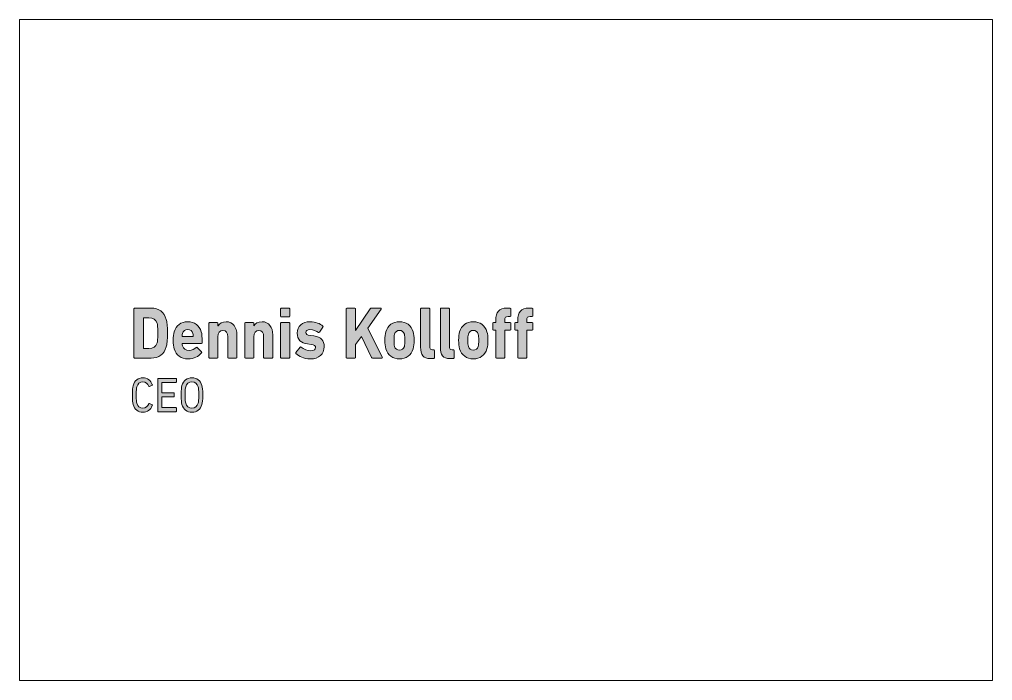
# Model space of a CAD drawing. Header units: millimetres. Extents: x 104.4 to 195.5, y 220.9 to 282.8.
import ezdxf

# ---------------------------------------------------------------- set-up
doc = ezdxf.new("R2010")
doc.units = ezdxf.units.MM
doc.header["$MEASUREMENT"] = 0
doc.layers.add('Ebene 1', color=7, linetype='Continuous', lineweight=0)

# ---------------------------------------------------------------- blocks, each defined once
blk = doc.blocks.new('Block_2')
at = {"layer": 'Ebene 1', "true_color": 0x1d1d1b, "transparency": 33554687}
h = blk.add_hatch(color=250, dxfattribs=at)
h.dxf.hatch_style = 2
edge = h.paths.add_edge_path()
edge.add_spline(control_points=[(116.04, 252.027), (116.04, 252.027), (116.508, 252.027), (116.508, 252.027), (116.921, 252.027), (117.169, 252.164), (117.273, 252.543), (117.315, 252.68), (117.339, 252.859), (117.339, 253.464), (117.339, 254.069), (117.315, 254.247), (117.273, 254.385), (117.169, 254.763), (116.921, 254.9), (116.508, 254.9), (116.508, 254.9), (116.04, 254.9), (116.04, 254.9), (116.016, 254.9), (116.004, 254.887), (116.004, 254.859), (116.004, 254.859), (116.004, 252.068), (116.004, 252.068), (116.004, 252.041), (116.016, 252.027), (116.04, 252.027)], knot_values=[0, 0, 0, 0, 1, 1, 1, 2, 2, 2, 3, 3, 3, 4, 4, 4, 5, 5, 5, 6, 6, 6, 7, 7, 7, 8, 8, 8, 9, 9, 9, 9], degree=3, periodic=0)
edge = h.paths.add_edge_path()
edge.add_spline(control_points=[(115.111, 255.732), (115.111, 255.773), (115.135, 255.801), (115.172, 255.801), (115.172, 255.801), (116.708, 255.801), (116.708, 255.801), (117.431, 255.801), (117.935, 255.45), (118.135, 254.749), (118.208, 254.488), (118.244, 254.227), (118.244, 253.464), (118.244, 252.701), (118.208, 252.439), (118.135, 252.178), (117.935, 251.477), (117.431, 251.126), (116.708, 251.126), (116.708, 251.126), (115.172, 251.126), (115.172, 251.126), (115.135, 251.126), (115.111, 251.154), (115.111, 251.195), (115.111, 251.195), (115.111, 255.732), (115.111, 255.732)], knot_values=[0, 0, 0, 0, 1, 1, 1, 2, 2, 2, 3, 3, 3, 4, 4, 4, 5, 5, 5, 6, 6, 6, 7, 7, 7, 8, 8, 8, 9, 9, 9, 9], degree=3, periodic=0)
h = blk.add_hatch(color=250, dxfattribs=at)
h.dxf.hatch_style = 2
edge = h.paths.add_edge_path()
edge.add_spline(control_points=[(128.899, 251.126), (128.863, 251.126), (128.838, 251.154), (128.838, 251.195), (128.838, 251.195), (128.838, 254.385), (128.838, 254.385), (128.838, 254.426), (128.863, 254.454), (128.899, 254.454), (128.899, 254.454), (129.628, 254.454), (129.628, 254.454), (129.664, 254.454), (129.688, 254.426), (129.688, 254.385), (129.688, 254.385), (129.688, 251.195), (129.688, 251.195), (129.688, 251.154), (129.664, 251.126), (129.628, 251.126), (129.628, 251.126), (128.899, 251.126), (128.899, 251.126)], knot_values=[0, 0, 0, 0, 1, 1, 1, 2, 2, 2, 3, 3, 3, 4, 4, 4, 5, 5, 5, 6, 6, 6, 7, 7, 7, 8, 8, 8, 8], degree=3, periodic=0)
edge = h.paths.add_edge_path()
edge.add_spline(control_points=[(128.899, 254.983), (128.863, 254.983), (128.838, 255.01), (128.838, 255.051), (128.838, 255.051), (128.838, 255.732), (128.838, 255.732), (128.838, 255.773), (128.863, 255.801), (128.899, 255.801), (128.899, 255.801), (129.628, 255.801), (129.628, 255.801), (129.664, 255.801), (129.688, 255.773), (129.688, 255.732), (129.688, 255.732), (129.688, 255.051), (129.688, 255.051), (129.688, 255.01), (129.664, 254.983), (129.628, 254.983), (129.628, 254.983), (128.899, 254.983), (128.899, 254.983)], knot_values=[0, 0, 0, 0, 1, 1, 1, 2, 2, 2, 3, 3, 3, 4, 4, 4, 5, 5, 5, 6, 6, 6, 7, 7, 7, 8, 8, 8, 8], degree=3, periodic=0)
h = blk.add_hatch(color=250, dxfattribs=at)
h.dxf.hatch_style = 2
edge = h.paths.add_edge_path()
edge.add_spline(control_points=[(134.964, 255.732), (134.964, 255.773), (134.988, 255.801), (135.025, 255.801), (135.025, 255.801), (135.796, 255.801), (135.796, 255.801), (135.833, 255.801), (135.857, 255.773), (135.857, 255.732), (135.857, 255.732), (135.857, 253.711), (135.857, 253.711), (135.857, 253.711), (137.229, 255.739), (137.229, 255.739), (137.259, 255.787), (137.284, 255.801), (137.332, 255.801), (137.332, 255.801), (138.213, 255.801), (138.213, 255.801), (138.249, 255.801), (138.267, 255.753), (138.237, 255.711), (138.237, 255.711), (136.986, 253.938), (136.986, 253.938), (136.986, 253.938), (138.352, 251.209), (138.352, 251.209), (138.377, 251.161), (138.358, 251.126), (138.316, 251.126), (138.316, 251.126), (137.423, 251.126), (137.423, 251.126), (137.375, 251.126), (137.357, 251.14), (137.332, 251.188), (137.332, 251.188), (136.397, 253.154), (136.397, 253.154), (136.397, 253.154), (135.857, 252.384), (135.857, 252.384), (135.857, 252.384), (135.857, 251.195), (135.857, 251.195), (135.857, 251.154), (135.833, 251.126), (135.796, 251.126), (135.796, 251.126), (135.025, 251.126), (135.025, 251.126), (134.988, 251.126), (134.964, 251.154), (134.964, 251.195), (134.964, 251.195), (134.964, 255.732), (134.964, 255.732)], knot_values=[0, 0, 0, 0, 1, 1, 1, 2, 2, 2, 3, 3, 3, 4, 4, 4, 5, 5, 5, 6, 6, 6, 7, 7, 7, 8, 8, 8, 9, 9, 9, 10, 10, 10, 11, 11, 11, 12, 12, 12, 13, 13, 13, 14, 14, 14, 15, 15, 15, 16, 16, 16, 17, 17, 17, 18, 18, 18, 19, 19, 19, 20, 20, 20, 20], degree=3, periodic=0)
h = blk.add_hatch(color=250, dxfattribs=at)
h.dxf.hatch_style = 2
edge = h.paths.add_edge_path()
edge.add_spline(control_points=[(120.63, 253.141), (120.654, 253.141), (120.667, 253.154), (120.667, 253.182), (120.667, 253.285), (120.654, 253.361), (120.636, 253.429), (120.569, 253.656), (120.387, 253.794), (120.144, 253.794), (119.901, 253.794), (119.719, 253.656), (119.652, 253.429), (119.634, 253.361), (119.622, 253.285), (119.622, 253.182), (119.622, 253.154), (119.634, 253.141), (119.659, 253.141), (119.659, 253.141), (120.63, 253.141), (120.63, 253.141)], knot_values=[0, 0, 0, 0, 1, 1, 1, 2, 2, 2, 3, 3, 3, 4, 4, 4, 5, 5, 5, 6, 6, 6, 7, 7, 7, 7], degree=3, periodic=0)
edge = h.paths.add_edge_path()
edge.add_spline(control_points=[(118.881, 251.999), (118.821, 252.206), (118.778, 252.446), (118.778, 252.79), (118.778, 253.141), (118.814, 253.381), (118.875, 253.587), (119.045, 254.185), (119.513, 254.529), (120.138, 254.529), (120.788, 254.529), (121.237, 254.178), (121.407, 253.594), (121.468, 253.374), (121.504, 253.134), (121.504, 252.57), (121.504, 252.529), (121.48, 252.501), (121.438, 252.501), (121.438, 252.501), (119.659, 252.501), (119.659, 252.501), (119.634, 252.501), (119.622, 252.487), (119.622, 252.46), (119.628, 252.391), (119.64, 252.329), (119.659, 252.274), (119.737, 251.986), (119.962, 251.834), (120.266, 251.834), (120.557, 251.834), (120.77, 251.951), (120.94, 252.13), (120.97, 252.158), (121, 252.164), (121.025, 252.13), (121.025, 252.13), (121.425, 251.704), (121.425, 251.704), (121.456, 251.676), (121.456, 251.635), (121.432, 251.608), (121.152, 251.271), (120.721, 251.051), (120.181, 251.051), (119.513, 251.051), (119.051, 251.401), (118.881, 251.999)], knot_values=[0, 0, 0, 0, 1, 1, 1, 2, 2, 2, 3, 3, 3, 4, 4, 4, 5, 5, 5, 6, 6, 6, 7, 7, 7, 8, 8, 8, 9, 9, 9, 10, 10, 10, 11, 11, 11, 12, 12, 12, 13, 13, 13, 14, 14, 14, 15, 15, 15, 16, 16, 16, 16], degree=3, periodic=0)
h = blk.add_hatch(color=250, dxfattribs=at)
h.dxf.hatch_style = 2
edge = h.paths.add_edge_path()
edge.add_spline(control_points=[(123.951, 251.126), (123.915, 251.126), (123.89, 251.154), (123.89, 251.195), (123.89, 251.195), (123.89, 253.106), (123.89, 253.106), (123.89, 253.47), (123.739, 253.711), (123.435, 253.711), (123.144, 253.711), (122.974, 253.47), (122.974, 253.106), (122.974, 253.106), (122.974, 251.195), (122.974, 251.195), (122.974, 251.154), (122.949, 251.126), (122.913, 251.126), (122.913, 251.126), (122.184, 251.126), (122.184, 251.126), (122.148, 251.126), (122.123, 251.154), (122.123, 251.195), (122.123, 251.195), (122.123, 254.385), (122.123, 254.385), (122.123, 254.426), (122.148, 254.454), (122.184, 254.454), (122.184, 254.454), (122.913, 254.454), (122.913, 254.454), (122.949, 254.454), (122.974, 254.426), (122.974, 254.385), (122.974, 254.385), (122.974, 254.151), (122.974, 254.151), (122.974, 254.151), (122.98, 254.151), (122.98, 254.151), (123.113, 254.357), (123.362, 254.529), (123.739, 254.529), (124.388, 254.529), (124.74, 254.02), (124.74, 253.292), (124.74, 253.292), (124.74, 251.195), (124.74, 251.195), (124.74, 251.154), (124.716, 251.126), (124.68, 251.126), (124.68, 251.126), (123.951, 251.126), (123.951, 251.126)], knot_values=[0, 0, 0, 0, 1, 1, 1, 2, 2, 2, 3, 3, 3, 4, 4, 4, 5, 5, 5, 6, 6, 6, 7, 7, 7, 8, 8, 8, 9, 9, 9, 10, 10, 10, 11, 11, 11, 12, 12, 12, 13, 13, 13, 14, 14, 14, 15, 15, 15, 16, 16, 16, 17, 17, 17, 18, 18, 18, 19, 19, 19, 19], degree=3, periodic=0)
h = blk.add_hatch(color=250, dxfattribs=at)
h.dxf.hatch_style = 2
edge = h.paths.add_edge_path()
edge.add_spline(control_points=[(127.309, 251.126), (127.272, 251.126), (127.248, 251.154), (127.248, 251.195), (127.248, 251.195), (127.248, 253.106), (127.248, 253.106), (127.248, 253.47), (127.096, 253.711), (126.792, 253.711), (126.501, 253.711), (126.331, 253.47), (126.331, 253.106), (126.331, 253.106), (126.331, 251.195), (126.331, 251.195), (126.331, 251.154), (126.307, 251.126), (126.27, 251.126), (126.27, 251.126), (125.542, 251.126), (125.542, 251.126), (125.505, 251.126), (125.481, 251.154), (125.481, 251.195), (125.481, 251.195), (125.481, 254.385), (125.481, 254.385), (125.481, 254.426), (125.505, 254.454), (125.542, 254.454), (125.542, 254.454), (126.27, 254.454), (126.27, 254.454), (126.307, 254.454), (126.331, 254.426), (126.331, 254.385), (126.331, 254.385), (126.331, 254.151), (126.331, 254.151), (126.331, 254.151), (126.337, 254.151), (126.337, 254.151), (126.47, 254.357), (126.72, 254.529), (127.096, 254.529), (127.746, 254.529), (128.098, 254.02), (128.098, 253.292), (128.098, 253.292), (128.098, 251.195), (128.098, 251.195), (128.098, 251.154), (128.073, 251.126), (128.037, 251.126), (128.037, 251.126), (127.309, 251.126), (127.309, 251.126)], knot_values=[0, 0, 0, 0, 1, 1, 1, 2, 2, 2, 3, 3, 3, 4, 4, 4, 5, 5, 5, 6, 6, 6, 7, 7, 7, 8, 8, 8, 9, 9, 9, 10, 10, 10, 11, 11, 11, 12, 12, 12, 13, 13, 13, 14, 14, 14, 15, 15, 15, 16, 16, 16, 17, 17, 17, 18, 18, 18, 19, 19, 19, 19], degree=3, periodic=0)
h = blk.add_hatch(color=250, dxfattribs=at)
h.dxf.hatch_style = 2
edge = h.paths.add_edge_path()
edge.add_spline(control_points=[(130.271, 251.566), (130.247, 251.594), (130.247, 251.635), (130.271, 251.663), (130.271, 251.663), (130.666, 252.164), (130.666, 252.164), (130.69, 252.192), (130.721, 252.192), (130.751, 252.164), (131.012, 251.938), (131.346, 251.8), (131.65, 251.8), (131.959, 251.8), (132.105, 251.931), (132.105, 252.116), (132.105, 252.274), (132.026, 252.371), (131.686, 252.405), (131.686, 252.405), (131.358, 252.446), (131.358, 252.446), (130.739, 252.515), (130.399, 252.866), (130.399, 253.464), (130.399, 254.117), (130.842, 254.529), (131.607, 254.529), (132.105, 254.529), (132.524, 254.35), (132.797, 254.117), (132.821, 254.089), (132.827, 254.048), (132.803, 254.014), (132.803, 254.014), (132.463, 253.539), (132.463, 253.539), (132.439, 253.505), (132.408, 253.505), (132.378, 253.525), (132.178, 253.67), (131.886, 253.794), (131.583, 253.794), (131.334, 253.794), (131.212, 253.684), (131.212, 253.519), (131.212, 253.367), (131.285, 253.278), (131.619, 253.244), (131.619, 253.244), (131.941, 253.202), (131.941, 253.202), (132.633, 253.127), (132.919, 252.749), (132.919, 252.192), (132.912, 251.511), (132.445, 251.051), (131.607, 251.051), (130.994, 251.051), (130.551, 251.291), (130.271, 251.566)], knot_values=[0, 0, 0, 0, 1, 1, 1, 2, 2, 2, 3, 3, 3, 4, 4, 4, 5, 5, 5, 6, 6, 6, 7, 7, 7, 8, 8, 8, 9, 9, 9, 10, 10, 10, 11, 11, 11, 12, 12, 12, 13, 13, 13, 14, 14, 14, 15, 15, 15, 16, 16, 16, 17, 17, 17, 18, 18, 18, 19, 19, 19, 20, 20, 20, 20], degree=3, periodic=0)
at = {"layer": 'Ebene 1'}
for points, knots in [([(115.111, 255.732), (115.111, 255.773), (115.135, 255.801), (115.172, 255.801), (115.172, 255.801), (116.708, 255.801), (116.708, 255.801), (117.431, 255.801), (117.935, 255.45), (118.135, 254.749), (118.208, 254.488), (118.244, 254.227), (118.244, 253.464), (118.244, 252.701), (118.208, 252.439), (118.135, 252.178), (117.935, 251.477), (117.431, 251.126), (116.708, 251.126), (116.708, 251.126), (115.172, 251.126), (115.172, 251.126), (115.135, 251.126), (115.111, 251.154), (115.111, 251.195), (115.111, 251.195), (115.111, 255.732), (115.111, 255.732)], [0, 0, 0, 0, 1, 1, 1, 2, 2, 2, 3, 3, 3, 4, 4, 4, 5, 5, 5, 6, 6, 6, 7, 7, 7, 8, 8, 8, 9, 9, 9, 9]), ([(128.899, 254.983), (128.863, 254.983), (128.838, 255.01), (128.838, 255.051), (128.838, 255.051), (128.838, 255.732), (128.838, 255.732), (128.838, 255.773), (128.863, 255.801), (128.899, 255.801), (128.899, 255.801), (129.628, 255.801), (129.628, 255.801), (129.664, 255.801), (129.688, 255.773), (129.688, 255.732), (129.688, 255.732), (129.688, 255.051), (129.688, 255.051), (129.688, 255.01), (129.664, 254.983), (129.628, 254.983), (129.628, 254.983), (128.899, 254.983), (128.899, 254.983)], [0, 0, 0, 0, 1, 1, 1, 2, 2, 2, 3, 3, 3, 4, 4, 4, 5, 5, 5, 6, 6, 6, 7, 7, 7, 8, 8, 8, 8]), ([(134.964, 255.732), (134.964, 255.773), (134.988, 255.801), (135.025, 255.801), (135.025, 255.801), (135.796, 255.801), (135.796, 255.801), (135.833, 255.801), (135.857, 255.773), (135.857, 255.732), (135.857, 255.732), (135.857, 253.711), (135.857, 253.711), (135.857, 253.711), (137.229, 255.739), (137.229, 255.739), (137.259, 255.787), (137.284, 255.801), (137.332, 255.801), (137.332, 255.801), (138.213, 255.801), (138.213, 255.801), (138.249, 255.801), (138.267, 255.753), (138.237, 255.711), (138.237, 255.711), (136.986, 253.938), (136.986, 253.938), (136.986, 253.938), (138.352, 251.209), (138.352, 251.209), (138.377, 251.161), (138.358, 251.126), (138.316, 251.126), (138.316, 251.126), (137.423, 251.126), (137.423, 251.126), (137.375, 251.126), (137.357, 251.14), (137.332, 251.188), (137.332, 251.188), (136.397, 253.154), (136.397, 253.154), (136.397, 253.154), (135.857, 252.384), (135.857, 252.384), (135.857, 252.384), (135.857, 251.195), (135.857, 251.195), (135.857, 251.154), (135.833, 251.126), (135.796, 251.126), (135.796, 251.126), (135.025, 251.126), (135.025, 251.126), (134.988, 251.126), (134.964, 251.154), (134.964, 251.195), (134.964, 251.195), (134.964, 255.732), (134.964, 255.732)], [0, 0, 0, 0, 1, 1, 1, 2, 2, 2, 3, 3, 3, 4, 4, 4, 5, 5, 5, 6, 6, 6, 7, 7, 7, 8, 8, 8, 9, 9, 9, 10, 10, 10, 11, 11, 11, 12, 12, 12, 13, 13, 13, 14, 14, 14, 15, 15, 15, 16, 16, 16, 17, 17, 17, 18, 18, 18, 19, 19, 19, 20, 20, 20, 20]), ([(116.04, 252.027), (116.04, 252.027), (116.508, 252.027), (116.508, 252.027), (116.921, 252.027), (117.169, 252.164), (117.273, 252.543), (117.315, 252.68), (117.339, 252.859), (117.339, 253.464), (117.339, 254.069), (117.315, 254.247), (117.273, 254.385), (117.169, 254.763), (116.921, 254.9), (116.508, 254.9), (116.508, 254.9), (116.04, 254.9), (116.04, 254.9), (116.016, 254.9), (116.004, 254.887), (116.004, 254.859), (116.004, 254.859), (116.004, 252.068), (116.004, 252.068), (116.004, 252.041), (116.016, 252.027), (116.04, 252.027)], [0, 0, 0, 0, 1, 1, 1, 2, 2, 2, 3, 3, 3, 4, 4, 4, 5, 5, 5, 6, 6, 6, 7, 7, 7, 8, 8, 8, 9, 9, 9, 9]), ([(118.881, 251.999), (118.821, 252.206), (118.778, 252.446), (118.778, 252.79), (118.778, 253.141), (118.814, 253.381), (118.875, 253.587), (119.045, 254.185), (119.513, 254.529), (120.138, 254.529), (120.788, 254.529), (121.237, 254.178), (121.407, 253.594), (121.468, 253.374), (121.504, 253.134), (121.504, 252.57), (121.504, 252.529), (121.48, 252.501), (121.438, 252.501), (121.438, 252.501), (119.659, 252.501), (119.659, 252.501), (119.634, 252.501), (119.622, 252.487), (119.622, 252.46), (119.628, 252.391), (119.64, 252.329), (119.659, 252.274), (119.737, 251.986), (119.962, 251.834), (120.266, 251.834), (120.557, 251.834), (120.77, 251.951), (120.94, 252.13), (120.97, 252.158), (121, 252.164), (121.025, 252.13), (121.025, 252.13), (121.425, 251.704), (121.425, 251.704), (121.456, 251.676), (121.456, 251.635), (121.432, 251.608), (121.152, 251.271), (120.721, 251.051), (120.181, 251.051), (119.513, 251.051), (119.051, 251.401), (118.881, 251.999)], [0, 0, 0, 0, 1, 1, 1, 2, 2, 2, 3, 3, 3, 4, 4, 4, 5, 5, 5, 6, 6, 6, 7, 7, 7, 8, 8, 8, 9, 9, 9, 10, 10, 10, 11, 11, 11, 12, 12, 12, 13, 13, 13, 14, 14, 14, 15, 15, 15, 16, 16, 16, 16]), ([(123.951, 251.126), (123.915, 251.126), (123.89, 251.154), (123.89, 251.195), (123.89, 251.195), (123.89, 253.106), (123.89, 253.106), (123.89, 253.47), (123.739, 253.711), (123.435, 253.711), (123.144, 253.711), (122.974, 253.47), (122.974, 253.106), (122.974, 253.106), (122.974, 251.195), (122.974, 251.195), (122.974, 251.154), (122.949, 251.126), (122.913, 251.126), (122.913, 251.126), (122.184, 251.126), (122.184, 251.126), (122.148, 251.126), (122.123, 251.154), (122.123, 251.195), (122.123, 251.195), (122.123, 254.385), (122.123, 254.385), (122.123, 254.426), (122.148, 254.454), (122.184, 254.454), (122.184, 254.454), (122.913, 254.454), (122.913, 254.454), (122.949, 254.454), (122.974, 254.426), (122.974, 254.385), (122.974, 254.385), (122.974, 254.151), (122.974, 254.151), (122.974, 254.151), (122.98, 254.151), (122.98, 254.151), (123.113, 254.357), (123.362, 254.529), (123.739, 254.529), (124.388, 254.529), (124.74, 254.02), (124.74, 253.292), (124.74, 253.292), (124.74, 251.195), (124.74, 251.195), (124.74, 251.154), (124.716, 251.126), (124.68, 251.126), (124.68, 251.126), (123.951, 251.126), (123.951, 251.126)], [0, 0, 0, 0, 1, 1, 1, 2, 2, 2, 3, 3, 3, 4, 4, 4, 5, 5, 5, 6, 6, 6, 7, 7, 7, 8, 8, 8, 9, 9, 9, 10, 10, 10, 11, 11, 11, 12, 12, 12, 13, 13, 13, 14, 14, 14, 15, 15, 15, 16, 16, 16, 17, 17, 17, 18, 18, 18, 19, 19, 19, 19]), ([(127.309, 251.126), (127.272, 251.126), (127.248, 251.154), (127.248, 251.195), (127.248, 251.195), (127.248, 253.106), (127.248, 253.106), (127.248, 253.47), (127.096, 253.711), (126.792, 253.711), (126.501, 253.711), (126.331, 253.47), (126.331, 253.106), (126.331, 253.106), (126.331, 251.195), (126.331, 251.195), (126.331, 251.154), (126.307, 251.126), (126.27, 251.126), (126.27, 251.126), (125.542, 251.126), (125.542, 251.126), (125.505, 251.126), (125.481, 251.154), (125.481, 251.195), (125.481, 251.195), (125.481, 254.385), (125.481, 254.385), (125.481, 254.426), (125.505, 254.454), (125.542, 254.454), (125.542, 254.454), (126.27, 254.454), (126.27, 254.454), (126.307, 254.454), (126.331, 254.426), (126.331, 254.385), (126.331, 254.385), (126.331, 254.151), (126.331, 254.151), (126.331, 254.151), (126.337, 254.151), (126.337, 254.151), (126.47, 254.357), (126.72, 254.529), (127.096, 254.529), (127.746, 254.529), (128.098, 254.02), (128.098, 253.292), (128.098, 253.292), (128.098, 251.195), (128.098, 251.195), (128.098, 251.154), (128.073, 251.126), (128.037, 251.126), (128.037, 251.126), (127.309, 251.126), (127.309, 251.126)], [0, 0, 0, 0, 1, 1, 1, 2, 2, 2, 3, 3, 3, 4, 4, 4, 5, 5, 5, 6, 6, 6, 7, 7, 7, 8, 8, 8, 9, 9, 9, 10, 10, 10, 11, 11, 11, 12, 12, 12, 13, 13, 13, 14, 14, 14, 15, 15, 15, 16, 16, 16, 17, 17, 17, 18, 18, 18, 19, 19, 19, 19]), ([(128.899, 251.126), (128.863, 251.126), (128.838, 251.154), (128.838, 251.195), (128.838, 251.195), (128.838, 254.385), (128.838, 254.385), (128.838, 254.426), (128.863, 254.454), (128.899, 254.454), (128.899, 254.454), (129.628, 254.454), (129.628, 254.454), (129.664, 254.454), (129.688, 254.426), (129.688, 254.385), (129.688, 254.385), (129.688, 251.195), (129.688, 251.195), (129.688, 251.154), (129.664, 251.126), (129.628, 251.126), (129.628, 251.126), (128.899, 251.126), (128.899, 251.126)], [0, 0, 0, 0, 1, 1, 1, 2, 2, 2, 3, 3, 3, 4, 4, 4, 5, 5, 5, 6, 6, 6, 7, 7, 7, 8, 8, 8, 8]), ([(130.271, 251.566), (130.247, 251.594), (130.247, 251.635), (130.271, 251.663), (130.271, 251.663), (130.666, 252.164), (130.666, 252.164), (130.69, 252.192), (130.721, 252.192), (130.751, 252.164), (131.012, 251.938), (131.346, 251.8), (131.65, 251.8), (131.959, 251.8), (132.105, 251.931), (132.105, 252.116), (132.105, 252.274), (132.026, 252.371), (131.686, 252.405), (131.686, 252.405), (131.358, 252.446), (131.358, 252.446), (130.739, 252.515), (130.399, 252.866), (130.399, 253.464), (130.399, 254.117), (130.842, 254.529), (131.607, 254.529), (132.105, 254.529), (132.524, 254.35), (132.797, 254.117), (132.821, 254.089), (132.827, 254.048), (132.803, 254.014), (132.803, 254.014), (132.463, 253.539), (132.463, 253.539), (132.439, 253.505), (132.408, 253.505), (132.378, 253.525), (132.178, 253.67), (131.886, 253.794), (131.583, 253.794), (131.334, 253.794), (131.212, 253.684), (131.212, 253.519), (131.212, 253.367), (131.285, 253.278), (131.619, 253.244), (131.619, 253.244), (131.941, 253.202), (131.941, 253.202), (132.633, 253.127), (132.919, 252.749), (132.919, 252.192), (132.912, 251.511), (132.445, 251.051), (131.607, 251.051), (130.994, 251.051), (130.551, 251.291), (130.271, 251.566)], [0, 0, 0, 0, 1, 1, 1, 2, 2, 2, 3, 3, 3, 4, 4, 4, 5, 5, 5, 6, 6, 6, 7, 7, 7, 8, 8, 8, 9, 9, 9, 10, 10, 10, 11, 11, 11, 12, 12, 12, 13, 13, 13, 14, 14, 14, 15, 15, 15, 16, 16, 16, 17, 17, 17, 18, 18, 18, 19, 19, 19, 20, 20, 20, 20]), ([(120.63, 253.141), (120.654, 253.141), (120.667, 253.154), (120.667, 253.182), (120.667, 253.285), (120.654, 253.361), (120.636, 253.429), (120.569, 253.656), (120.387, 253.794), (120.144, 253.794), (119.901, 253.794), (119.719, 253.656), (119.652, 253.429), (119.634, 253.361), (119.622, 253.285), (119.622, 253.182), (119.622, 253.154), (119.634, 253.141), (119.659, 253.141), (119.659, 253.141), (120.63, 253.141), (120.63, 253.141)], [0, 0, 0, 0, 1, 1, 1, 2, 2, 2, 3, 3, 3, 4, 4, 4, 5, 5, 5, 6, 6, 6, 7, 7, 7, 7])]:
    blk.add_open_spline(points, degree=3, knots=knots, dxfattribs=at)
blk = doc.blocks.new('Block_1')
at = {"layer": 'Ebene 1'}
blk.add_blockref('Block_2', (0, 0), dxfattribs=at)
blk = doc.blocks.new('Block_4')
at = {"layer": 'Ebene 1', "true_color": 0x1d1d1b, "transparency": 33554687}
h = blk.add_hatch(color=250, dxfattribs=at)
h.dxf.hatch_style = 2
edge = h.paths.add_edge_path()
edge.add_spline(control_points=[(142.85, 251.085), (142.2, 251.085), (141.939, 251.408), (141.939, 252.144), (141.939, 252.144), (141.939, 255.732), (141.939, 255.732), (141.939, 255.773), (141.964, 255.801), (142, 255.801), (142, 255.801), (142.729, 255.801), (142.729, 255.801), (142.765, 255.801), (142.789, 255.773), (142.789, 255.732), (142.789, 255.732), (142.789, 252.219), (142.789, 252.219), (142.789, 251.993), (142.868, 251.903), (143.044, 251.903), (143.044, 251.903), (143.172, 251.903), (143.172, 251.903), (143.208, 251.903), (143.233, 251.876), (143.233, 251.834), (143.233, 251.834), (143.233, 251.154), (143.233, 251.154), (143.233, 251.113), (143.208, 251.085), (143.172, 251.085), (143.172, 251.085), (142.85, 251.085), (142.85, 251.085)], knot_values=[0, 0, 0, 0, 1, 1, 1, 2, 2, 2, 3, 3, 3, 4, 4, 4, 5, 5, 5, 6, 6, 6, 7, 7, 7, 8, 8, 8, 9, 9, 9, 10, 10, 10, 11, 11, 11, 12, 12, 12, 12], degree=3, periodic=0)
h = blk.add_hatch(color=250, dxfattribs=at)
h.dxf.hatch_style = 2
edge = h.paths.add_edge_path()
edge.add_spline(control_points=[(144.696, 251.085), (144.046, 251.085), (143.785, 251.408), (143.785, 252.144), (143.785, 252.144), (143.785, 255.732), (143.785, 255.732), (143.785, 255.773), (143.809, 255.801), (143.846, 255.801), (143.846, 255.801), (144.574, 255.801), (144.574, 255.801), (144.611, 255.801), (144.635, 255.773), (144.635, 255.732), (144.635, 255.732), (144.635, 252.219), (144.635, 252.219), (144.635, 251.993), (144.714, 251.903), (144.89, 251.903), (144.89, 251.903), (145.018, 251.903), (145.018, 251.903), (145.054, 251.903), (145.078, 251.876), (145.078, 251.834), (145.078, 251.834), (145.078, 251.154), (145.078, 251.154), (145.078, 251.113), (145.054, 251.085), (145.018, 251.085), (145.018, 251.085), (144.696, 251.085), (144.696, 251.085)], knot_values=[0, 0, 0, 0, 1, 1, 1, 2, 2, 2, 3, 3, 3, 4, 4, 4, 5, 5, 5, 6, 6, 6, 7, 7, 7, 8, 8, 8, 9, 9, 9, 10, 10, 10, 11, 11, 11, 12, 12, 12, 12], degree=3, periodic=0)
h = blk.add_hatch(color=250, dxfattribs=at)
h.dxf.hatch_style = 2
edge = h.paths.add_edge_path()
edge.add_spline(control_points=[(151.089, 251.126), (151.053, 251.126), (151.028, 251.154), (151.028, 251.195), (151.028, 251.195), (151.028, 253.704), (151.028, 253.704), (151.028, 253.732), (151.016, 253.745), (150.992, 253.745), (150.992, 253.745), (150.81, 253.745), (150.81, 253.745), (150.773, 253.745), (150.749, 253.773), (150.749, 253.814), (150.749, 253.814), (150.749, 254.385), (150.749, 254.385), (150.749, 254.426), (150.773, 254.454), (150.81, 254.454), (150.81, 254.454), (150.992, 254.454), (150.992, 254.454), (151.016, 254.454), (151.028, 254.467), (151.028, 254.495), (151.028, 254.495), (151.028, 254.653), (151.028, 254.653), (151.028, 255.464), (151.362, 255.801), (152.061, 255.801), (152.061, 255.801), (152.394, 255.801), (152.394, 255.801), (152.431, 255.801), (152.455, 255.773), (152.455, 255.732), (152.455, 255.732), (152.455, 255.086), (152.455, 255.086), (152.455, 255.045), (152.431, 255.017), (152.394, 255.017), (152.394, 255.017), (152.206, 255.017), (152.206, 255.017), (151.939, 255.017), (151.872, 254.942), (151.872, 254.66), (151.872, 254.66), (151.872, 254.495), (151.872, 254.495), (151.872, 254.467), (151.885, 254.454), (151.909, 254.454), (151.909, 254.454), (152.388, 254.454), (152.388, 254.454), (152.425, 254.454), (152.449, 254.426), (152.449, 254.385), (152.449, 254.385), (152.449, 253.814), (152.449, 253.814), (152.449, 253.773), (152.425, 253.745), (152.388, 253.745), (152.388, 253.745), (151.909, 253.745), (151.909, 253.745), (151.885, 253.745), (151.872, 253.732), (151.872, 253.704), (151.872, 253.704), (151.872, 251.195), (151.872, 251.195), (151.872, 251.154), (151.848, 251.126), (151.812, 251.126), (151.812, 251.126), (151.089, 251.126), (151.089, 251.126)], knot_values=[0, 0, 0, 0, 1, 1, 1, 2, 2, 2, 3, 3, 3, 4, 4, 4, 5, 5, 5, 6, 6, 6, 7, 7, 7, 8, 8, 8, 9, 9, 9, 10, 10, 10, 11, 11, 11, 12, 12, 12, 13, 13, 13, 14, 14, 14, 15, 15, 15, 16, 16, 16, 17, 17, 17, 18, 18, 18, 19, 19, 19, 20, 20, 20, 21, 21, 21, 22, 22, 22, 23, 23, 23, 24, 24, 24, 25, 25, 25, 26, 26, 26, 27, 27, 27, 28, 28, 28, 28], degree=3, periodic=0)
edge = h.paths.add_edge_path()
edge.add_spline(control_points=[(149.031, 251.126), (148.994, 251.126), (148.97, 251.154), (148.97, 251.195), (148.97, 251.195), (148.97, 253.704), (148.97, 253.704), (148.97, 253.732), (148.958, 253.745), (148.934, 253.745), (148.934, 253.745), (148.751, 253.745), (148.751, 253.745), (148.715, 253.745), (148.691, 253.773), (148.691, 253.814), (148.691, 253.814), (148.691, 254.385), (148.691, 254.385), (148.691, 254.426), (148.715, 254.454), (148.751, 254.454), (148.751, 254.454), (148.934, 254.454), (148.934, 254.454), (148.958, 254.454), (148.97, 254.467), (148.97, 254.495), (148.97, 254.495), (148.97, 254.653), (148.97, 254.653), (148.97, 255.464), (149.304, 255.801), (150.002, 255.801), (150.002, 255.801), (150.336, 255.801), (150.336, 255.801), (150.373, 255.801), (150.397, 255.773), (150.397, 255.732), (150.397, 255.732), (150.397, 255.086), (150.397, 255.086), (150.397, 255.045), (150.373, 255.017), (150.336, 255.017), (150.336, 255.017), (150.148, 255.017), (150.148, 255.017), (149.881, 255.017), (149.814, 254.942), (149.814, 254.66), (149.814, 254.66), (149.814, 254.495), (149.814, 254.495), (149.814, 254.467), (149.826, 254.454), (149.85, 254.454), (149.85, 254.454), (150.33, 254.454), (150.33, 254.454), (150.366, 254.454), (150.391, 254.426), (150.391, 254.385), (150.391, 254.385), (150.391, 253.814), (150.391, 253.814), (150.391, 253.773), (150.366, 253.745), (150.33, 253.745), (150.33, 253.745), (149.85, 253.745), (149.85, 253.745), (149.826, 253.745), (149.814, 253.732), (149.814, 253.704), (149.814, 253.704), (149.814, 251.195), (149.814, 251.195), (149.814, 251.154), (149.79, 251.126), (149.753, 251.126), (149.753, 251.126), (149.031, 251.126), (149.031, 251.126)], knot_values=[0, 0, 0, 0, 1, 1, 1, 2, 2, 2, 3, 3, 3, 4, 4, 4, 5, 5, 5, 6, 6, 6, 7, 7, 7, 8, 8, 8, 9, 9, 9, 10, 10, 10, 11, 11, 11, 12, 12, 12, 13, 13, 13, 14, 14, 14, 15, 15, 15, 16, 16, 16, 17, 17, 17, 18, 18, 18, 19, 19, 19, 20, 20, 20, 21, 21, 21, 22, 22, 22, 23, 23, 23, 24, 24, 24, 25, 25, 25, 26, 26, 26, 27, 27, 27, 28, 28, 28, 28], degree=3, periodic=0)
h = blk.add_hatch(color=250, dxfattribs=at)
h.dxf.hatch_style = 2
edge = h.paths.add_edge_path()
edge.add_spline(control_points=[(140.416, 252.219), (140.458, 252.371), (140.47, 252.508), (140.47, 252.79), (140.47, 253.072), (140.458, 253.209), (140.416, 253.361), (140.349, 253.594), (140.185, 253.718), (139.96, 253.718), (139.735, 253.718), (139.571, 253.594), (139.505, 253.361), (139.462, 253.209), (139.45, 253.072), (139.45, 252.79), (139.45, 252.508), (139.462, 252.371), (139.505, 252.219), (139.571, 251.986), (139.735, 251.862), (139.96, 251.862), (140.185, 251.862), (140.349, 251.986), (140.416, 252.219)], knot_values=[0, 0, 0, 0, 1, 1, 1, 2, 2, 2, 3, 3, 3, 4, 4, 4, 5, 5, 5, 6, 6, 6, 7, 7, 7, 8, 8, 8, 8], degree=3, periodic=0)
edge = h.paths.add_edge_path()
edge.add_spline(control_points=[(138.685, 251.986), (138.618, 252.226), (138.588, 252.46), (138.588, 252.79), (138.588, 253.12), (138.618, 253.354), (138.685, 253.594), (138.855, 254.199), (139.341, 254.529), (139.96, 254.529), (140.58, 254.529), (141.065, 254.199), (141.235, 253.594), (141.302, 253.354), (141.332, 253.12), (141.332, 252.79), (141.332, 252.46), (141.302, 252.226), (141.235, 251.986), (141.065, 251.381), (140.58, 251.051), (139.96, 251.051), (139.341, 251.051), (138.855, 251.381), (138.685, 251.986)], knot_values=[0, 0, 0, 0, 1, 1, 1, 2, 2, 2, 3, 3, 3, 4, 4, 4, 5, 5, 5, 6, 6, 6, 7, 7, 7, 8, 8, 8, 8], degree=3, periodic=0)
h = blk.add_hatch(color=250, dxfattribs=at)
h.dxf.hatch_style = 2
edge = h.paths.add_edge_path()
edge.add_spline(control_points=[(147.325, 252.219), (147.367, 252.371), (147.379, 252.508), (147.379, 252.79), (147.379, 253.072), (147.367, 253.209), (147.325, 253.361), (147.258, 253.594), (147.094, 253.718), (146.869, 253.718), (146.645, 253.718), (146.481, 253.594), (146.414, 253.361), (146.371, 253.209), (146.359, 253.072), (146.359, 252.79), (146.359, 252.508), (146.371, 252.371), (146.414, 252.219), (146.481, 251.986), (146.645, 251.862), (146.869, 251.862), (147.094, 251.862), (147.258, 251.986), (147.325, 252.219)], knot_values=[0, 0, 0, 0, 1, 1, 1, 2, 2, 2, 3, 3, 3, 4, 4, 4, 5, 5, 5, 6, 6, 6, 7, 7, 7, 8, 8, 8, 8], degree=3, periodic=0)
edge = h.paths.add_edge_path()
edge.add_spline(control_points=[(145.594, 251.986), (145.527, 252.226), (145.497, 252.46), (145.497, 252.79), (145.497, 253.12), (145.527, 253.354), (145.594, 253.594), (145.764, 254.199), (146.25, 254.529), (146.869, 254.529), (147.489, 254.529), (147.974, 254.199), (148.144, 253.594), (148.211, 253.354), (148.242, 253.12), (148.242, 252.79), (148.242, 252.46), (148.211, 252.226), (148.144, 251.986), (147.974, 251.381), (147.489, 251.051), (146.869, 251.051), (146.25, 251.051), (145.764, 251.381), (145.594, 251.986)], knot_values=[0, 0, 0, 0, 1, 1, 1, 2, 2, 2, 3, 3, 3, 4, 4, 4, 5, 5, 5, 6, 6, 6, 7, 7, 7, 8, 8, 8, 8], degree=3, periodic=0)
at = {"layer": 'Ebene 1'}
for points, knots in [([(142.85, 251.085), (142.2, 251.085), (141.939, 251.408), (141.939, 252.144), (141.939, 252.144), (141.939, 255.732), (141.939, 255.732), (141.939, 255.773), (141.964, 255.801), (142, 255.801), (142, 255.801), (142.729, 255.801), (142.729, 255.801), (142.765, 255.801), (142.789, 255.773), (142.789, 255.732), (142.789, 255.732), (142.789, 252.219), (142.789, 252.219), (142.789, 251.993), (142.868, 251.903), (143.044, 251.903), (143.044, 251.903), (143.172, 251.903), (143.172, 251.903), (143.208, 251.903), (143.233, 251.876), (143.233, 251.834), (143.233, 251.834), (143.233, 251.154), (143.233, 251.154), (143.233, 251.113), (143.208, 251.085), (143.172, 251.085), (143.172, 251.085), (142.85, 251.085), (142.85, 251.085)], [0, 0, 0, 0, 1, 1, 1, 2, 2, 2, 3, 3, 3, 4, 4, 4, 5, 5, 5, 6, 6, 6, 7, 7, 7, 8, 8, 8, 9, 9, 9, 10, 10, 10, 11, 11, 11, 12, 12, 12, 12]), ([(144.696, 251.085), (144.046, 251.085), (143.785, 251.408), (143.785, 252.144), (143.785, 252.144), (143.785, 255.732), (143.785, 255.732), (143.785, 255.773), (143.809, 255.801), (143.846, 255.801), (143.846, 255.801), (144.574, 255.801), (144.574, 255.801), (144.611, 255.801), (144.635, 255.773), (144.635, 255.732), (144.635, 255.732), (144.635, 252.219), (144.635, 252.219), (144.635, 251.993), (144.714, 251.903), (144.89, 251.903), (144.89, 251.903), (145.018, 251.903), (145.018, 251.903), (145.054, 251.903), (145.078, 251.876), (145.078, 251.834), (145.078, 251.834), (145.078, 251.154), (145.078, 251.154), (145.078, 251.113), (145.054, 251.085), (145.018, 251.085), (145.018, 251.085), (144.696, 251.085), (144.696, 251.085)], [0, 0, 0, 0, 1, 1, 1, 2, 2, 2, 3, 3, 3, 4, 4, 4, 5, 5, 5, 6, 6, 6, 7, 7, 7, 8, 8, 8, 9, 9, 9, 10, 10, 10, 11, 11, 11, 12, 12, 12, 12]), ([(149.031, 251.126), (148.994, 251.126), (148.97, 251.154), (148.97, 251.195), (148.97, 251.195), (148.97, 253.704), (148.97, 253.704), (148.97, 253.732), (148.958, 253.745), (148.934, 253.745), (148.934, 253.745), (148.751, 253.745), (148.751, 253.745), (148.715, 253.745), (148.691, 253.773), (148.691, 253.814), (148.691, 253.814), (148.691, 254.385), (148.691, 254.385), (148.691, 254.426), (148.715, 254.454), (148.751, 254.454), (148.751, 254.454), (148.934, 254.454), (148.934, 254.454), (148.958, 254.454), (148.97, 254.467), (148.97, 254.495), (148.97, 254.495), (148.97, 254.653), (148.97, 254.653), (148.97, 255.464), (149.304, 255.801), (150.002, 255.801), (150.002, 255.801), (150.336, 255.801), (150.336, 255.801), (150.373, 255.801), (150.397, 255.773), (150.397, 255.732), (150.397, 255.732), (150.397, 255.086), (150.397, 255.086), (150.397, 255.045), (150.373, 255.017), (150.336, 255.017), (150.336, 255.017), (150.148, 255.017), (150.148, 255.017), (149.881, 255.017), (149.814, 254.942), (149.814, 254.66), (149.814, 254.66), (149.814, 254.495), (149.814, 254.495), (149.814, 254.467), (149.826, 254.454), (149.85, 254.454), (149.85, 254.454), (150.33, 254.454), (150.33, 254.454), (150.366, 254.454), (150.391, 254.426), (150.391, 254.385), (150.391, 254.385), (150.391, 253.814), (150.391, 253.814), (150.391, 253.773), (150.366, 253.745), (150.33, 253.745), (150.33, 253.745), (149.85, 253.745), (149.85, 253.745), (149.826, 253.745), (149.814, 253.732), (149.814, 253.704), (149.814, 253.704), (149.814, 251.195), (149.814, 251.195), (149.814, 251.154), (149.79, 251.126), (149.753, 251.126), (149.753, 251.126), (149.031, 251.126), (149.031, 251.126)], [0, 0, 0, 0, 1, 1, 1, 2, 2, 2, 3, 3, 3, 4, 4, 4, 5, 5, 5, 6, 6, 6, 7, 7, 7, 8, 8, 8, 9, 9, 9, 10, 10, 10, 11, 11, 11, 12, 12, 12, 13, 13, 13, 14, 14, 14, 15, 15, 15, 16, 16, 16, 17, 17, 17, 18, 18, 18, 19, 19, 19, 20, 20, 20, 21, 21, 21, 22, 22, 22, 23, 23, 23, 24, 24, 24, 25, 25, 25, 26, 26, 26, 27, 27, 27, 28, 28, 28, 28]), ([(151.089, 251.126), (151.053, 251.126), (151.028, 251.154), (151.028, 251.195), (151.028, 251.195), (151.028, 253.704), (151.028, 253.704), (151.028, 253.732), (151.016, 253.745), (150.992, 253.745), (150.992, 253.745), (150.81, 253.745), (150.81, 253.745), (150.773, 253.745), (150.749, 253.773), (150.749, 253.814), (150.749, 253.814), (150.749, 254.385), (150.749, 254.385), (150.749, 254.426), (150.773, 254.454), (150.81, 254.454), (150.81, 254.454), (150.992, 254.454), (150.992, 254.454), (151.016, 254.454), (151.028, 254.467), (151.028, 254.495), (151.028, 254.495), (151.028, 254.653), (151.028, 254.653), (151.028, 255.464), (151.362, 255.801), (152.061, 255.801), (152.061, 255.801), (152.394, 255.801), (152.394, 255.801), (152.431, 255.801), (152.455, 255.773), (152.455, 255.732), (152.455, 255.732), (152.455, 255.086), (152.455, 255.086), (152.455, 255.045), (152.431, 255.017), (152.394, 255.017), (152.394, 255.017), (152.206, 255.017), (152.206, 255.017), (151.939, 255.017), (151.872, 254.942), (151.872, 254.66), (151.872, 254.66), (151.872, 254.495), (151.872, 254.495), (151.872, 254.467), (151.885, 254.454), (151.909, 254.454), (151.909, 254.454), (152.388, 254.454), (152.388, 254.454), (152.425, 254.454), (152.449, 254.426), (152.449, 254.385), (152.449, 254.385), (152.449, 253.814), (152.449, 253.814), (152.449, 253.773), (152.425, 253.745), (152.388, 253.745), (152.388, 253.745), (151.909, 253.745), (151.909, 253.745), (151.885, 253.745), (151.872, 253.732), (151.872, 253.704), (151.872, 253.704), (151.872, 251.195), (151.872, 251.195), (151.872, 251.154), (151.848, 251.126), (151.812, 251.126), (151.812, 251.126), (151.089, 251.126), (151.089, 251.126)], [0, 0, 0, 0, 1, 1, 1, 2, 2, 2, 3, 3, 3, 4, 4, 4, 5, 5, 5, 6, 6, 6, 7, 7, 7, 8, 8, 8, 9, 9, 9, 10, 10, 10, 11, 11, 11, 12, 12, 12, 13, 13, 13, 14, 14, 14, 15, 15, 15, 16, 16, 16, 17, 17, 17, 18, 18, 18, 19, 19, 19, 20, 20, 20, 21, 21, 21, 22, 22, 22, 23, 23, 23, 24, 24, 24, 25, 25, 25, 26, 26, 26, 27, 27, 27, 28, 28, 28, 28]), ([(138.685, 251.986), (138.618, 252.226), (138.588, 252.46), (138.588, 252.79), (138.588, 253.12), (138.618, 253.354), (138.685, 253.594), (138.855, 254.199), (139.341, 254.529), (139.96, 254.529), (140.58, 254.529), (141.065, 254.199), (141.235, 253.594), (141.302, 253.354), (141.332, 253.12), (141.332, 252.79), (141.332, 252.46), (141.302, 252.226), (141.235, 251.986), (141.065, 251.381), (140.58, 251.051), (139.96, 251.051), (139.341, 251.051), (138.855, 251.381), (138.685, 251.986)], [0, 0, 0, 0, 1, 1, 1, 2, 2, 2, 3, 3, 3, 4, 4, 4, 5, 5, 5, 6, 6, 6, 7, 7, 7, 8, 8, 8, 8]), ([(145.594, 251.986), (145.527, 252.226), (145.497, 252.46), (145.497, 252.79), (145.497, 253.12), (145.527, 253.354), (145.594, 253.594), (145.764, 254.199), (146.25, 254.529), (146.869, 254.529), (147.489, 254.529), (147.974, 254.199), (148.144, 253.594), (148.211, 253.354), (148.242, 253.12), (148.242, 252.79), (148.242, 252.46), (148.211, 252.226), (148.144, 251.986), (147.974, 251.381), (147.489, 251.051), (146.869, 251.051), (146.25, 251.051), (145.764, 251.381), (145.594, 251.986)], [0, 0, 0, 0, 1, 1, 1, 2, 2, 2, 3, 3, 3, 4, 4, 4, 5, 5, 5, 6, 6, 6, 7, 7, 7, 8, 8, 8, 8]), ([(140.416, 252.219), (140.458, 252.371), (140.47, 252.508), (140.47, 252.79), (140.47, 253.072), (140.458, 253.209), (140.416, 253.361), (140.349, 253.594), (140.185, 253.718), (139.96, 253.718), (139.735, 253.718), (139.571, 253.594), (139.505, 253.361), (139.462, 253.209), (139.45, 253.072), (139.45, 252.79), (139.45, 252.508), (139.462, 252.371), (139.505, 252.219), (139.571, 251.986), (139.735, 251.862), (139.96, 251.862), (140.185, 251.862), (140.349, 251.986), (140.416, 252.219)], [0, 0, 0, 0, 1, 1, 1, 2, 2, 2, 3, 3, 3, 4, 4, 4, 5, 5, 5, 6, 6, 6, 7, 7, 7, 8, 8, 8, 8]), ([(147.325, 252.219), (147.367, 252.371), (147.379, 252.508), (147.379, 252.79), (147.379, 253.072), (147.367, 253.209), (147.325, 253.361), (147.258, 253.594), (147.094, 253.718), (146.869, 253.718), (146.645, 253.718), (146.481, 253.594), (146.414, 253.361), (146.371, 253.209), (146.359, 253.072), (146.359, 252.79), (146.359, 252.508), (146.371, 252.371), (146.414, 252.219), (146.481, 251.986), (146.645, 251.862), (146.869, 251.862), (147.094, 251.862), (147.258, 251.986), (147.325, 252.219)], [0, 0, 0, 0, 1, 1, 1, 2, 2, 2, 3, 3, 3, 4, 4, 4, 5, 5, 5, 6, 6, 6, 7, 7, 7, 8, 8, 8, 8])]:
    blk.add_open_spline(points, degree=3, knots=knots, dxfattribs=at)
blk = doc.blocks.new('Block_3')
at = {"layer": 'Ebene 1'}
blk.add_blockref('Block_4', (0, 0), dxfattribs=at)
blk = doc.blocks.new('Block_8')
at = {"layer": 'Ebene 1', "true_color": 0x1d1d1b, "transparency": 33554687}
h = blk.add_hatch(color=250, dxfattribs=at)
h.dxf.hatch_style = 2
edge = h.paths.add_edge_path()
edge.add_spline(control_points=[(114.959, 247.668), (114.959, 248.185), (114.979, 248.364), (115.032, 248.543), (115.17, 249.033), (115.498, 249.276), (115.947, 249.276), (116.356, 249.276), (116.672, 249.047), (116.829, 248.648), (116.837, 248.625), (116.834, 248.602), (116.813, 248.589), (116.813, 248.589), (116.57, 248.456), (116.57, 248.456), (116.546, 248.442), (116.522, 248.456), (116.514, 248.479), (116.404, 248.721), (116.234, 248.896), (115.947, 248.896), (115.647, 248.896), (115.465, 248.731), (115.376, 248.438), (115.34, 248.309), (115.324, 248.158), (115.324, 247.668), (115.324, 247.178), (115.34, 247.026), (115.376, 246.898), (115.465, 246.605), (115.647, 246.44), (115.947, 246.44), (116.234, 246.44), (116.404, 246.614), (116.514, 246.857), (116.522, 246.88), (116.546, 246.894), (116.57, 246.88), (116.57, 246.88), (116.813, 246.747), (116.813, 246.747), (116.834, 246.733), (116.837, 246.711), (116.829, 246.687), (116.672, 246.289), (116.356, 246.06), (115.947, 246.06), (115.498, 246.06), (115.17, 246.303), (115.032, 246.793), (114.979, 246.972), (114.959, 247.15), (114.959, 247.668)], knot_values=[0, 0, 0, 0, 1, 1, 1, 2, 2, 2, 3, 3, 3, 4, 4, 4, 5, 5, 5, 6, 6, 6, 7, 7, 7, 8, 8, 8, 9, 9, 9, 10, 10, 10, 11, 11, 11, 12, 12, 12, 13, 13, 13, 14, 14, 14, 15, 15, 15, 16, 16, 16, 17, 17, 17, 18, 18, 18, 18], degree=3, periodic=0)
h = blk.add_hatch(color=250, dxfattribs=at)
h.dxf.hatch_style = 2
edge = h.paths.add_edge_path()
edge.add_spline(control_points=[(117.347, 249.18), (117.347, 249.207), (117.364, 249.225), (117.388, 249.225), (117.388, 249.225), (119.044, 249.225), (119.044, 249.225), (119.068, 249.225), (119.084, 249.207), (119.084, 249.18), (119.084, 249.18), (119.084, 248.891), (119.084, 248.891), (119.084, 248.863), (119.068, 248.845), (119.044, 248.845), (119.044, 248.845), (117.732, 248.845), (117.732, 248.845), (117.716, 248.845), (117.708, 248.836), (117.708, 248.818), (117.708, 248.818), (117.708, 247.901), (117.708, 247.901), (117.708, 247.883), (117.716, 247.874), (117.732, 247.874), (117.732, 247.874), (118.845, 247.874), (118.845, 247.874), (118.869, 247.874), (118.886, 247.856), (118.886, 247.828), (118.886, 247.828), (118.886, 247.54), (118.886, 247.54), (118.886, 247.512), (118.869, 247.494), (118.845, 247.494), (118.845, 247.494), (117.732, 247.494), (117.732, 247.494), (117.716, 247.494), (117.708, 247.485), (117.708, 247.466), (117.708, 247.466), (117.708, 246.518), (117.708, 246.518), (117.708, 246.5), (117.716, 246.491), (117.732, 246.491), (117.732, 246.491), (119.044, 246.491), (119.044, 246.491), (119.068, 246.491), (119.084, 246.472), (119.084, 246.445), (119.084, 246.445), (119.084, 246.156), (119.084, 246.156), (119.084, 246.129), (119.068, 246.11), (119.044, 246.11), (119.044, 246.11), (117.388, 246.11), (117.388, 246.11), (117.364, 246.11), (117.347, 246.129), (117.347, 246.156), (117.347, 246.156), (117.347, 249.18), (117.347, 249.18)], knot_values=[0, 0, 0, 0, 1, 1, 1, 2, 2, 2, 3, 3, 3, 4, 4, 4, 5, 5, 5, 6, 6, 6, 7, 7, 7, 8, 8, 8, 9, 9, 9, 10, 10, 10, 11, 11, 11, 12, 12, 12, 13, 13, 13, 14, 14, 14, 15, 15, 15, 16, 16, 16, 17, 17, 17, 18, 18, 18, 19, 19, 19, 20, 20, 20, 21, 21, 21, 22, 22, 22, 23, 23, 23, 24, 24, 24, 24], degree=3, periodic=0)
h = blk.add_hatch(color=250, dxfattribs=at)
h.dxf.hatch_style = 2
edge = h.paths.add_edge_path()
edge.add_spline(control_points=[(121.124, 246.903), (121.156, 247.017), (121.185, 247.219), (121.185, 247.668), (121.185, 248.117), (121.156, 248.318), (121.124, 248.433), (121.039, 248.731), (120.845, 248.896), (120.537, 248.896), (120.233, 248.896), (120.039, 248.731), (119.954, 248.433), (119.922, 248.318), (119.893, 248.117), (119.893, 247.668), (119.893, 247.219), (119.922, 247.017), (119.954, 246.903), (120.039, 246.605), (120.233, 246.44), (120.537, 246.44), (120.845, 246.44), (121.039, 246.605), (121.124, 246.903)], knot_values=[0, 0, 0, 0, 1, 1, 1, 2, 2, 2, 3, 3, 3, 4, 4, 4, 5, 5, 5, 6, 6, 6, 7, 7, 7, 8, 8, 8, 8], degree=3, periodic=0)
edge = h.paths.add_edge_path()
edge.add_spline(control_points=[(119.602, 246.788), (119.549, 246.967), (119.529, 247.155), (119.529, 247.668), (119.529, 248.181), (119.549, 248.369), (119.602, 248.547), (119.744, 249.028), (120.075, 249.276), (120.537, 249.276), (121.002, 249.276), (121.334, 249.028), (121.476, 248.547), (121.529, 248.369), (121.549, 248.181), (121.549, 247.668), (121.549, 247.155), (121.529, 246.967), (121.476, 246.788), (121.334, 246.307), (121.002, 246.06), (120.537, 246.06), (120.075, 246.06), (119.744, 246.307), (119.602, 246.788)], knot_values=[0, 0, 0, 0, 1, 1, 1, 2, 2, 2, 3, 3, 3, 4, 4, 4, 5, 5, 5, 6, 6, 6, 7, 7, 7, 8, 8, 8, 8], degree=3, periodic=0)
at = {"layer": 'Ebene 1'}
for points, knots in [([(114.959, 247.668), (114.959, 248.185), (114.979, 248.364), (115.032, 248.543), (115.17, 249.033), (115.498, 249.276), (115.947, 249.276), (116.356, 249.276), (116.672, 249.047), (116.829, 248.648), (116.837, 248.625), (116.834, 248.602), (116.813, 248.589), (116.813, 248.589), (116.57, 248.456), (116.57, 248.456), (116.546, 248.442), (116.522, 248.456), (116.514, 248.479), (116.404, 248.721), (116.234, 248.896), (115.947, 248.896), (115.647, 248.896), (115.465, 248.731), (115.376, 248.438), (115.34, 248.309), (115.324, 248.158), (115.324, 247.668), (115.324, 247.178), (115.34, 247.026), (115.376, 246.898), (115.465, 246.605), (115.647, 246.44), (115.947, 246.44), (116.234, 246.44), (116.404, 246.614), (116.514, 246.857), (116.522, 246.88), (116.546, 246.894), (116.57, 246.88), (116.57, 246.88), (116.813, 246.747), (116.813, 246.747), (116.834, 246.733), (116.837, 246.711), (116.829, 246.687), (116.672, 246.289), (116.356, 246.06), (115.947, 246.06), (115.498, 246.06), (115.17, 246.303), (115.032, 246.793), (114.979, 246.972), (114.959, 247.15), (114.959, 247.668)], [0, 0, 0, 0, 1, 1, 1, 2, 2, 2, 3, 3, 3, 4, 4, 4, 5, 5, 5, 6, 6, 6, 7, 7, 7, 8, 8, 8, 9, 9, 9, 10, 10, 10, 11, 11, 11, 12, 12, 12, 13, 13, 13, 14, 14, 14, 15, 15, 15, 16, 16, 16, 17, 17, 17, 18, 18, 18, 18]), ([(117.347, 249.18), (117.347, 249.207), (117.364, 249.225), (117.388, 249.225), (117.388, 249.225), (119.044, 249.225), (119.044, 249.225), (119.068, 249.225), (119.084, 249.207), (119.084, 249.18), (119.084, 249.18), (119.084, 248.891), (119.084, 248.891), (119.084, 248.863), (119.068, 248.845), (119.044, 248.845), (119.044, 248.845), (117.732, 248.845), (117.732, 248.845), (117.716, 248.845), (117.708, 248.836), (117.708, 248.818), (117.708, 248.818), (117.708, 247.901), (117.708, 247.901), (117.708, 247.883), (117.716, 247.874), (117.732, 247.874), (117.732, 247.874), (118.845, 247.874), (118.845, 247.874), (118.869, 247.874), (118.886, 247.856), (118.886, 247.828), (118.886, 247.828), (118.886, 247.54), (118.886, 247.54), (118.886, 247.512), (118.869, 247.494), (118.845, 247.494), (118.845, 247.494), (117.732, 247.494), (117.732, 247.494), (117.716, 247.494), (117.708, 247.485), (117.708, 247.466), (117.708, 247.466), (117.708, 246.518), (117.708, 246.518), (117.708, 246.5), (117.716, 246.491), (117.732, 246.491), (117.732, 246.491), (119.044, 246.491), (119.044, 246.491), (119.068, 246.491), (119.084, 246.472), (119.084, 246.445), (119.084, 246.445), (119.084, 246.156), (119.084, 246.156), (119.084, 246.129), (119.068, 246.11), (119.044, 246.11), (119.044, 246.11), (117.388, 246.11), (117.388, 246.11), (117.364, 246.11), (117.347, 246.129), (117.347, 246.156), (117.347, 246.156), (117.347, 249.18), (117.347, 249.18)], [0, 0, 0, 0, 1, 1, 1, 2, 2, 2, 3, 3, 3, 4, 4, 4, 5, 5, 5, 6, 6, 6, 7, 7, 7, 8, 8, 8, 9, 9, 9, 10, 10, 10, 11, 11, 11, 12, 12, 12, 13, 13, 13, 14, 14, 14, 15, 15, 15, 16, 16, 16, 17, 17, 17, 18, 18, 18, 19, 19, 19, 20, 20, 20, 21, 21, 21, 22, 22, 22, 23, 23, 23, 24, 24, 24, 24]), ([(119.602, 246.788), (119.549, 246.967), (119.529, 247.155), (119.529, 247.668), (119.529, 248.181), (119.549, 248.369), (119.602, 248.547), (119.744, 249.028), (120.075, 249.276), (120.537, 249.276), (121.002, 249.276), (121.334, 249.028), (121.476, 248.547), (121.529, 248.369), (121.549, 248.181), (121.549, 247.668), (121.549, 247.155), (121.529, 246.967), (121.476, 246.788), (121.334, 246.307), (121.002, 246.06), (120.537, 246.06), (120.075, 246.06), (119.744, 246.307), (119.602, 246.788)], [0, 0, 0, 0, 1, 1, 1, 2, 2, 2, 3, 3, 3, 4, 4, 4, 5, 5, 5, 6, 6, 6, 7, 7, 7, 8, 8, 8, 8]), ([(121.124, 246.903), (121.156, 247.017), (121.185, 247.219), (121.185, 247.668), (121.185, 248.117), (121.156, 248.318), (121.124, 248.433), (121.039, 248.731), (120.845, 248.896), (120.537, 248.896), (120.233, 248.896), (120.039, 248.731), (119.954, 248.433), (119.922, 248.318), (119.893, 248.117), (119.893, 247.668), (119.893, 247.219), (119.922, 247.017), (119.954, 246.903), (120.039, 246.605), (120.233, 246.44), (120.537, 246.44), (120.845, 246.44), (121.039, 246.605), (121.124, 246.903)], [0, 0, 0, 0, 1, 1, 1, 2, 2, 2, 3, 3, 3, 4, 4, 4, 5, 5, 5, 6, 6, 6, 7, 7, 7, 8, 8, 8, 8])]:
    blk.add_open_spline(points, degree=3, knots=knots, dxfattribs=at)
blk = doc.blocks.new('Block_7')
at = {"layer": 'Ebene 1'}
blk.add_blockref('Block_8', (0, 0), dxfattribs=at)
blk = doc.blocks.new('Block_0')
at = {"layer": 'Ebene 1'}
blk.add_lwpolyline([(104.395, 282.821), (104.395, 220.946), (195.466, 220.946), (195.466, 282.821)], close=True, dxfattribs=at)
for name in ['Block_1', 'Block_3', 'Block_7']:
    blk.add_blockref(name, (0, 0), dxfattribs=at)

msp = doc.modelspace()

# ---------------------------------------------------------------- block references
at = {"layer": 'Ebene 1'}
msp.add_blockref('Block_0', (0, 0), dxfattribs=at)

doc.saveas('drawing.dxf')
